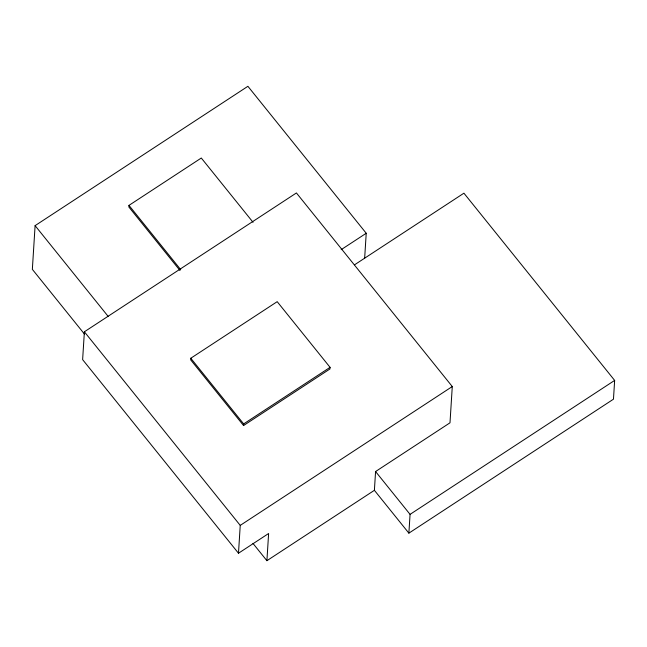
<?xml version="1.0" encoding="UTF-8"?>
<svg xmlns="http://www.w3.org/2000/svg" width="647" height="647" viewBox="0 0 647 647"><rect width="100%" height="100%" fill="white"/><g stroke="black" fill="none" stroke-linecap="round" stroke-linejoin="round"><path stroke-width="0.97" d="M364.657 258.193L366.226 233.26L247.906 86.302L35.1 225.641L32.35 269.354L84.603 334.256M84.385 331.79L82.63 359.635L238.484 553.234L268.618 533.508L266.904 560.698L374.395 490.313L375.575 471.534L449.997 422.806L452.277 386.542L296.423 192.952L84.385 331.79L240.239 525.388L238.484 553.234M253.042 222.285L201.298 158.022L128.971 205.382L128.866 207L179.979 270.486M190.784 358.244L190.687 359.861L243.563 425.54L329.962 368.96L330.067 367.342L277.191 301.664L190.784 358.244L243.66 423.914L243.563 425.54M354.637 264.752L463.923 193.186L614.65 380.412L613.469 399.183L408.88 533.152L410.061 514.373L375.575 471.534M341.171 249.661L366.226 233.26M243.66 423.914L330.067 367.342M240.239 525.388L452.277 386.542M410.061 514.373L614.65 380.412M374.395 490.313L408.88 533.152M128.971 205.382L180.707 269.653M35.1 225.641L108.13 316.359M252.961 543.391L266.904 560.698"/></g></svg>
